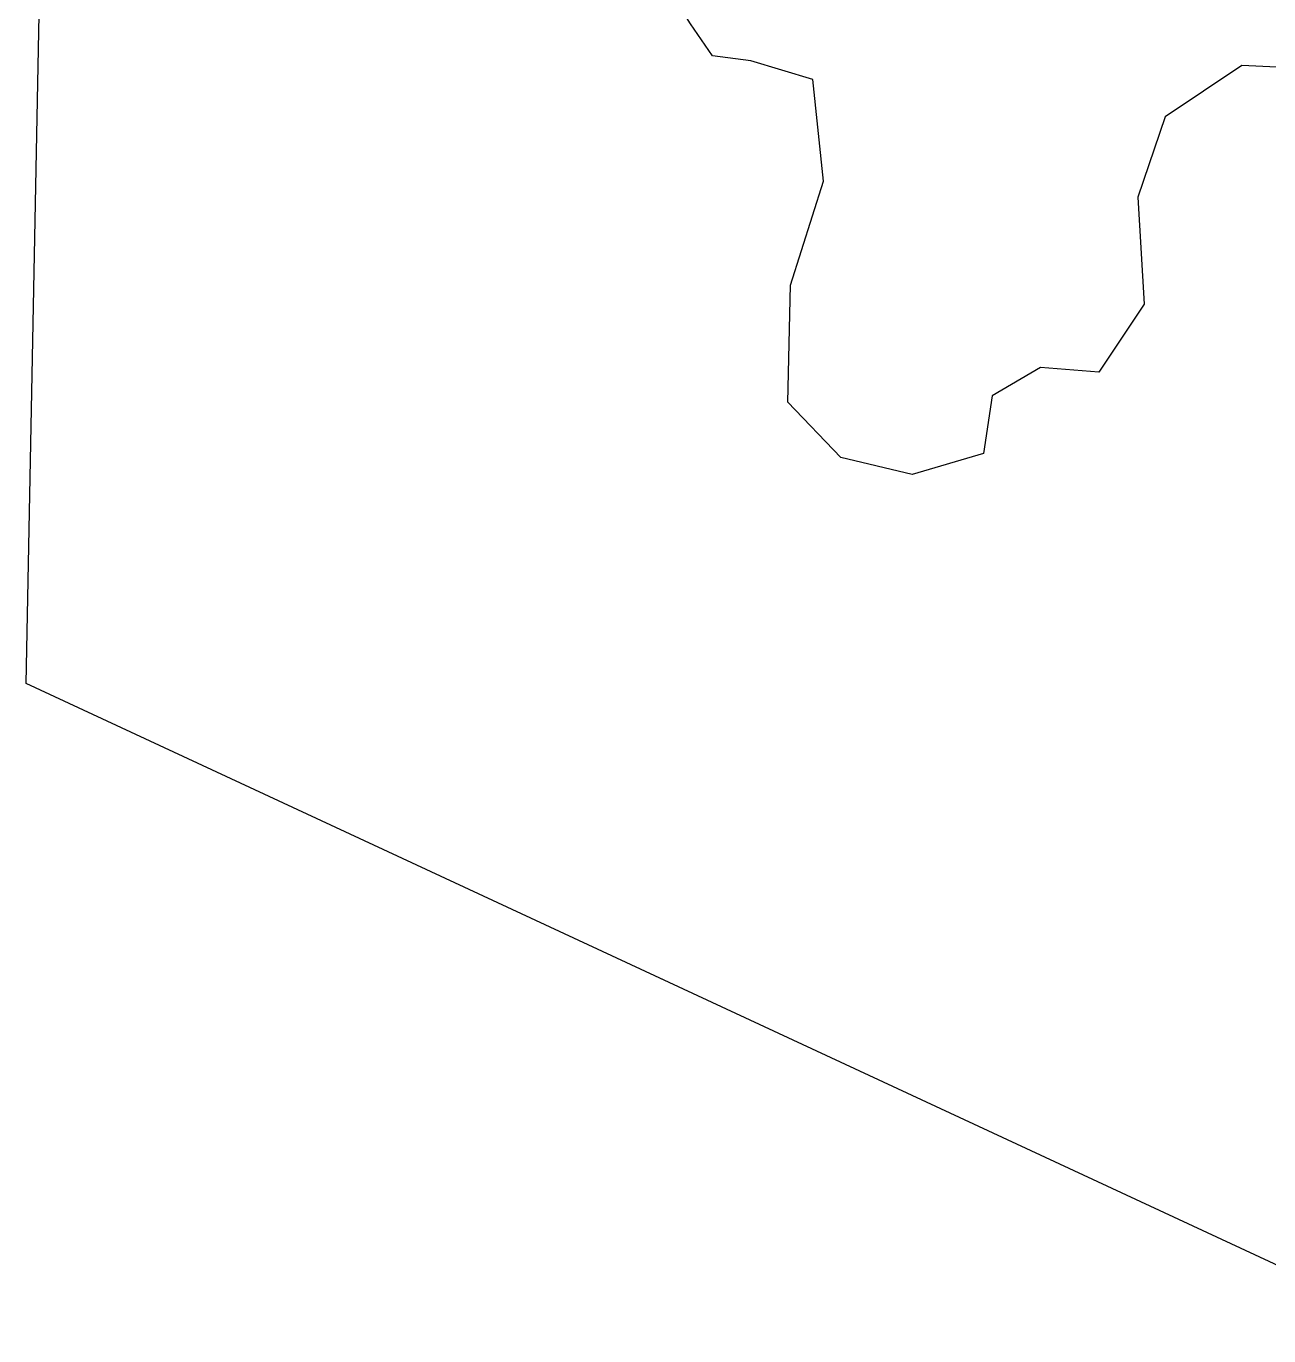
# Model space of a CAD drawing. Header units: metres. Extents: x -15 to -9.6, y -12.24 to -6.59.
# Drawn here: x -15 to -12.804, y -10.958 to -8.643 of the extents above; entities that cross this region are included whole.
import ezdxf

# ---------------------------------------------------------------- set-up
doc = ezdxf.new("R2010")
doc.units = ezdxf.units.M
doc.header["$LTSCALE"] = 25
doc.header["$MEASUREMENT"] = 0
doc.linetypes.add('GESTRICHELT', pattern=[0.75, 0.5, -0.25])
doc.linetypes.add('STRICHPUNKTX2', pattern=[2, 1, -0.5, 0, -0.5])
doc.layers.add('BEFUND_UNSICHER', color=1, linetype='GESTRICHELT')
doc.layers.add('GRABUNGSGRENZE', color=3, linetype='STRICHPUNKTX2')

msp = doc.modelspace()

# ---------------------------------------------------------------- linework, layer by layer
at = {"layer": 'BEFUND_UNSICHER', "flags": 128}
msp.add_lwpolyline([(-12.5108, -9.0365), (-12.5796, -8.8398), (-12.7005, -8.7199), (-12.8517, -8.7125), (-12.9874, -8.8038), (-13.0355, -8.9453), (-13.0247, -9.1347), (-13.1049, -9.2547), (-13.2077, -9.2468), (-13.2929, -9.297), (-13.3084, -9.3988), (-13.4342, -9.4357), (-13.5604, -9.4059), (-13.6539, -9.308), (-13.6493, -9.1008), (-13.5914, -8.9171), (-13.6099, -8.7378), (-13.7198, -8.7045), (-13.7875, -8.6957), (-13.826, -8.6391), (-13.89, -8.5387), (-13.9927, -8.4891), (-14.091, -8.497), (-14.174, -8.4805), (-14.2308, -8.4102), (-14.2346, -8.2854), (-14.1687, -8.1466), (-14.1369, -8.056), (-14.1989, -7.9922), (-14.2645, -7.9778), (-14.3471, -8.0403), (-14.4424, -8.0533), (-14.539, -7.9976), (-14.6081, -7.942), (-14.6856, -8.006), (-14.7905, -8.0118), (-14.9045, -7.9724)], dxfattribs=at)
at = {"layer": 'GRABUNGSGRENZE', "flags": 128}
msp.add_lwpolyline([(-12.522, -10.9584), (-15, -9.805), (-14.9377, -6.5906), (-12.4642, -7.8271)], dxfattribs=at)

doc.saveas('drawing.dxf')
